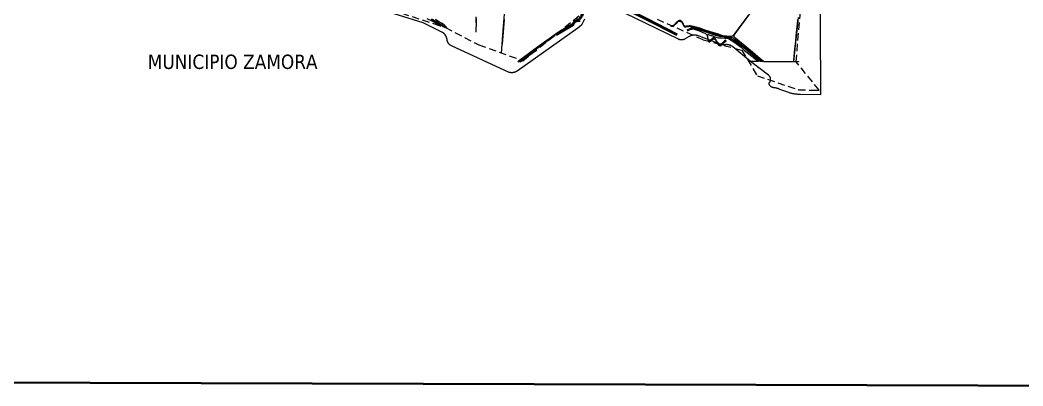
# Model space of a CAD drawing. Header units: metres. Extents: x 2 to 659295185, y -28 to 1124222152.
# Drawn here: x 655167 to 662159, y 1118372 to 1120925 of the extents above; entities that cross this region are included whole.
import ezdxf

# ---------------------------------------------------------------- set-up
doc = ezdxf.new("R2010")
doc.units = ezdxf.units.M
doc.header["$MEASUREMENT"] = 0
doc.linetypes.add('HIDDEN', pattern=[0.375, 0.25, -0.125])
for name, color, linetype in [('División Parroquial', 130, 'CONTINUOUS'), ('MANZANA', 30, 'CONTINUOUS'), ('MARCO LEYENDA', 7, 'CONTINUOUS'), ('Rio Aragua', 174, 'CONTINUOUS'), ('TEXTOS', 7, 'CONTINUOUS')]:
    doc.layers.add(name, color=color, linetype=linetype)
doc.layers.add('Limite Municipio', color=1, linetype='HIDDEN', lineweight=30)
doc.styles.get("Standard").update_dxf_attribs({"font": 'tahoma.ttf'})

msp = doc.modelspace()

# ---------------------------------------------------------------- linework, layer by layer
at = {"layer": 'División Parroquial', "color": 1, "flags": 128}
for points in [[(660744.1507, 1121375.8717), (660747.4985, 1120403.1997), (660609.0673, 1120405.0193), (660604.029, 1120405.1293), (660599.1228, 1120405.3293), (660594.2247, 1120405.6092), (660589.3267, 1120405.9791), (660584.4452, 1120406.4291), (660579.5636, 1120406.9689), (660574.6986, 1120407.5888), (660569.8418, 1120408.2987), (660564.9932, 1120409.0885), (660560.1694, 1120409.9583), (660555.3538, 1120410.9181), (660550.5547, 1120411.9679), (660545.7804, 1120413.0977), (660541.0226, 1120414.3075), (660536.2894, 1120415.5972), (660531.5811, 1120416.9769), (660526.8892, 1120418.4266), (660464.6495, 1120441.152), (660460.0896, 1120443.0516), (660457.3932, 1120444.1014), (660454.6886, 1120445.1012), (660451.9592, 1120446.061), (660449.2133, 1120446.9608), (660446.451, 1120447.8206), (660443.6804, 1120448.6305), (660440.8933, 1120449.4003), (660438.0897, 1120450.1102), (660435.2778, 1120450.77), (660432.4578, 1120451.3899), (660429.6212, 1120451.9498), (660427.5515, 1120451.9398), (660426.0343, 1120451.9898), (660424.5253, 1120452.0898), (660423.0163, 1120452.2497), (660421.5155, 1120452.4597), (660420.023, 1120452.7196), (660418.5388, 1120453.0296), (660417.071, 1120453.3895), (660415.6115, 1120453.8094), (660414.1685, 1120454.2793), (660412.7502, 1120454.7892), (660411.3402, 1120455.3591), (660409.9549, 1120455.969), (660408.5943, 1120456.6288), (660407.2585, 1120457.3387), (660405.9391, 1120458.0985), (660404.661, 1120458.8984), (660403.3994, 1120459.7482), (660402.1708, 1120460.638), (660400.9751, 1120461.5678), (660399.8125, 1120462.5376), (660398.691, 1120463.5474), (660397.5943, 1120464.5972), (660396.5471, 1120465.687), (660395.5246, 1120466.8168), (660394.5516, 1120467.9665), (660393.6198, 1120469.1663), (660392.7293, 1120470.386), (660392.0944, 1120471.5558), (660391.5666, 1120472.7456), (660391.1213, 1120473.9553), (660390.7585, 1120475.2051), (660390.4864, 1120476.4748), (660390.2968, 1120477.7545), (660390.2061, 1120479.0543), (660390.1978, 1120480.344), (660390.2885, 1120481.6437), (660390.4617, 1120482.9235), (660390.7255, 1120484.1932), (660391.0801, 1120485.443), (660391.5254, 1120486.6627), (660392.0449, 1120487.8525), (660392.6551, 1120488.9923), (660393.3395, 1120490.102), (660394.0981, 1120491.1518), (660394.9227, 1120492.1416), (660395.9782, 1120493.9912), (660396.5554, 1120495.111), (660397.0831, 1120496.2508), (660397.5778, 1120497.4105), (660398.0231, 1120498.5803), (660398.4354, 1120499.7701), (660398.8065, 1120500.9798), (660399.1281, 1120502.1896), (660399.4167, 1120503.4193), (660399.6558, 1120504.6491), (660399.8537, 1120505.8888), (660400.0104, 1120507.1386), (660400.1176, 1120508.3883), (660400.1835, 1120509.648), (660400.2083, 1120510.9078), (660400.1835, 1120512.1675), (660400.1176, 1120513.4173), (660400.0104, 1120514.667), (660399.8619, 1120515.9168), (660399.664, 1120517.1665), (660399.4249, 1120518.3963), (660399.1446, 1120519.626), (660398.8147, 1120520.8358), (660398.4519, 1120522.0355), (660398.0396, 1120523.2253), (660397.5861, 1120524.405), (660397.0996, 1120525.5648), (660396.5719, 1120526.7046), (660395.9946, 1120527.8243), (660395.3927, 1120528.9241), (660394.7413, 1120530.0039), (660394.0569, 1120531.0537), (660393.3395, 1120532.0835), (660392.5809, 1120533.0933), (660391.7893, 1120534.0731), (660390.9647, 1120535.0129), (660390.1071, 1120535.9427), (660389.2166, 1120536.8325), (660388.3013, 1120537.6823), (660387.353, 1120538.5122), (660386.3717, 1120539.302), (660385.374, 1120540.0619), (660384.3433, 1120540.7817), (660260.2351, 1120636.3223), (660137.809, 1120736.8818), (660136.6876, 1120737.7816), (660135.7063, 1120738.5415), (660134.7168, 1120739.2813), (660133.7108, 1120740.0012), (660132.6966, 1120740.711), (660131.6659, 1120741.3909), (660130.6269, 1120742.0607), (660129.5714, 1120742.7106), (660128.5077, 1120743.3505), (660127.4357, 1120743.9604), (660126.3555, 1120744.5602), (660125.2588, 1120745.1301), (660124.1539, 1120745.69), (660123.0407, 1120746.2299), (660121.911, 1120746.7398), (660120.7813, 1120747.2397), (660119.6434, 1120747.7196), (660118.489, 1120748.1795), (660117.3346, 1120748.6194), (660116.1719, 1120749.0293), (660114.9928, 1120749.4292), (660113.8219, 1120749.8092), (660112.6344, 1120750.1691), (660111.4388, 1120750.499), (660110.2432, 1120750.819), (660109.0475, 1120751.1089), (660107.8354, 1120751.3788), (660106.6232, 1120751.6288), (660105.4111, 1120751.8587), (660104.1907, 1120752.0687), (660102.9703, 1120752.2587), (660101.7417, 1120752.4286), (660100.5131, 1120752.5686), (660099.2844, 1120752.6986), (660098.0476, 1120752.7986), (660096.8107, 1120752.8785), (660095.582, 1120752.9385), (660094.3452, 1120752.9785), (660093.1, 1120752.9885), (660091.8632, 1120752.9885), (660090.6263, 1120752.9585), (660089.3977, 1120752.9085), (660088.1608, 1120752.8385), (660086.9239, 1120752.7486), (660085.6953, 1120752.6286), (660084.4584, 1120752.4986), (660083.238, 1120752.3386), (660082.0094, 1120752.1687), (660080.789, 1120751.9687), (660078.8265, 1120751.6688), (660077.2185, 1120751.4888), (660075.6024, 1120751.3688), (660073.9779, 1120751.2989), (660072.3535, 1120751.2989), (660070.7373, 1120751.3389), (660069.1129, 1120751.4488), (660067.5049, 1120751.6088), (660065.897, 1120751.8188), (660064.2973, 1120752.0987), (660062.7059, 1120752.4286), (660061.1309, 1120752.8086), (660059.5642, 1120753.2485), (660058.0222, 1120753.7384), (660056.4967, 1120754.2883), (660054.9878, 1120754.8881), (660053.5035, 1120755.538), (660052.0357, 1120756.2379), (660050.601, 1120756.9977), (659938.2348, 1120798.8992), (659889.6009, 1120815.6558), (659888.0259, 1120816.1757), (659886.921, 1120816.5156), (659885.8078, 1120816.8355), (659884.6946, 1120817.1355), (659883.5731, 1120817.4154), (659882.4517, 1120817.6753), (659881.322, 1120817.9153), (659880.1923, 1120818.1453), (659879.0544, 1120818.3452), (659877.9165, 1120818.5252), (659876.7703, 1120818.6851), (659875.6241, 1120818.8251), (659874.478, 1120818.9551), (659873.3236, 1120819.0551), (659872.1774, 1120819.1351), (659871.023, 1120819.195), (659869.8685, 1120819.235), (659868.7141, 1120819.265), (659867.5597, 1120819.265), (659866.4053, 1120819.245), (659865.2509, 1120819.205), (659864.0965, 1120819.145), (659862.942, 1120819.0651), (659861.7959, 1120818.9651), (659860.6497, 1120818.8451), (659859.5035, 1120818.7051), (659858.3573, 1120818.5452), (659857.2194, 1120818.3752), (659856.0815, 1120818.1752), (659854.9436, 1120817.9553), (659853.8139, 1120817.7153), (659852.6925, 1120817.4554), (659851.571, 1120817.1755), (659850.4578, 1120816.8855), (659849.3446, 1120816.5656), (659848.2397, 1120816.2256), (659847.143, 1120815.8757), (659846.0545, 1120815.4958), (659844.9661, 1120815.1059), (659843.8859, 1120814.696), (659842.8139, 1120814.266), (659841.7502, 1120813.8161), (659840.6948, 1120813.3462), (659839.6475, 1120812.8563), (659838.6168, 1120812.3564), (659837.5861, 1120811.8265), (659836.5636, 1120811.2866), (659835.5493, 1120810.7268), (659834.5516, 1120810.1569), (659833.5621, 1120809.557), (659832.5808, 1120808.9471), (659799.0367, 1120790.5109), (659797.7174, 1120789.821), (659796.4063, 1120789.1811), (659795.0787, 1120788.6013), (659793.7264, 1120788.0614), (659792.3576, 1120787.5715), (659790.9723, 1120787.1316), (659789.5705, 1120786.7316), (659788.1605, 1120786.3917), (659786.7339, 1120786.0918), (659785.3074, 1120785.8418), (659783.8644, 1120785.6519), (659782.4131, 1120785.5019), (659780.9701, 1120785.4119), (659779.5106, 1120785.3619), (659778.0593, 1120785.3719), (659776.608, 1120785.4319), (659775.1568, 1120785.5419), (659773.7138, 1120785.7019), (659772.2707, 1120785.9018), (659770.8442, 1120786.1618), (659769.4259, 1120786.4717), (659768.0159, 1120786.8316), (659766.6141, 1120787.2415), (659765.237, 1120787.6915), (659763.8765, 1120788.2013), (659762.5241, 1120788.7512), (659761.2048, 1120789.3511), (659759.902, 1120789.991), (659758.6156, 1120790.6808), (659757.3622, 1120791.4107), (659756.1336, 1120792.1905), (659754.9297, 1120793.0104), (659753.7588, 1120793.8702), (659387.4702, 1120971.0841)], [(659102.4855, 1120930.1125), (659081.3762, 1120887.6511), (659056.4407, 1120867.4252), (658632.8682, 1120568.956), (658631.8292, 1120568.2461), (658630.8727, 1120567.6062), (658629.908, 1120566.9964), (658628.9349, 1120566.3965), (658627.9537, 1120565.8166), (658626.9559, 1120565.2467), (658625.95, 1120564.6968), (658624.9357, 1120564.1669), (658623.9132, 1120563.6571), (658622.8825, 1120563.1672), (658621.8435, 1120562.6873), (658620.7881, 1120562.2273), (658619.7326, 1120561.7974), (658618.6689, 1120561.3675), (658617.5969, 1120560.9676), (658616.525, 1120560.5877), (658615.4365, 1120560.2278), (658614.348, 1120559.8778), (658613.2514, 1120559.5479), (658612.1464, 1120559.248), (658611.0415, 1120558.958), (658609.9283, 1120558.6881), (658608.8151, 1120558.4381), (658607.6937, 1120558.2082), (658606.564, 1120557.9982), (658605.4343, 1120557.8082), (658604.3046, 1120557.6383), (658603.1749, 1120557.4883), (658602.037, 1120557.3583), (658600.8991, 1120557.2484), (658599.7529, 1120557.1584), (658598.615, 1120557.0884), (658597.4688, 1120557.0284), (658596.3309, 1120556.9984), (658595.1847, 1120556.9884), (658594.0385, 1120556.9984), (658592.8924, 1120557.0284), (658591.7544, 1120557.0784), (658590.6083, 1120557.1484), (658589.4703, 1120557.2284), (658588.3324, 1120557.3383), (658587.1945, 1120557.4683), (658586.0566, 1120557.6183), (658584.9269, 1120557.7882), (658583.7972, 1120557.9682), (658582.6758, 1120558.1782), (658581.5543, 1120558.4081), (658580.4329, 1120558.6581), (658579.3197, 1120558.918), (658578.2148, 1120559.208), (658174.2756, 1120744.7602), (658172.1152, 1120745.88), (658170.5072, 1120746.7998), (658168.9323, 1120747.7696), (658167.3903, 1120748.7994), (658165.8896, 1120749.8891), (658164.4218, 1120751.0189), (658162.9953, 1120752.1987), (658161.6182, 1120753.4384), (658160.2824, 1120754.7182), (658158.9878, 1120756.0379), (658157.7427, 1120757.4076), (658156.5388, 1120758.8273), (658155.3926, 1120760.277), (658154.2959, 1120761.7767), (658153.2569, 1120763.3064), (658152.2674, 1120764.8661), (658151.3356, 1120766.4658), (658150.4533, 1120768.0954), (658149.637, 1120769.7651), (658148.8784, 1120771.4448), (658148.1775, 1120773.1644), (658147.5343, 1120774.9041), (658146.9489, 1120776.6637), (658146.4294, 1120778.4333), (658145.9758, 1120780.233), (658145.58, 1120782.0426), (658145.2502, 1120783.8622), (658144.9863, 1120785.7019), (658144.7802, 1120787.5415), (658144.6483, 1120789.3811), (658139.0246, 1120808.8971), (658137.9526, 1120810.9667), (658137.293, 1120812.1565), (658136.6168, 1120813.3462), (658135.9242, 1120814.516), (658135.2068, 1120815.6758), (658134.4646, 1120816.8155), (658133.706, 1120817.9553), (658132.9309, 1120819.0751), (658132.1311, 1120820.1748), (658131.3147, 1120821.2746), (658130.4819, 1120822.3444), (658129.6243, 1120823.4142), (658128.7503, 1120824.454), (658127.8597, 1120825.4938), (658126.9527, 1120826.5036), (658126.0291, 1120827.5133), (658125.0809, 1120828.4931), (658124.1244, 1120829.4629), (658123.1431, 1120830.4128), (658122.1536, 1120831.3426), (658121.1394, 1120832.2624), (658120.1169, 1120833.1622), (658119.0779, 1120834.042), (658118.0224, 1120834.9018), (658116.9505, 1120835.7417), (658115.862, 1120836.5715), (658114.7653, 1120837.3713), (658113.6521, 1120838.1612), (657976.9938, 1120904.7076), (657775.8941, 1120968.3047)]]:
    msp.add_lwpolyline(points, dxfattribs=at)
at = {"layer": 'Limite Municipio', "color": 4, "linetype": 'HIDDEN', "lineweight": -3, "ltscale": 200}
for points in [[(659608.5989, 1120930.5978), (659929.354, 1120787.5969), (660199.1663, 1120713.9319), (660307.5909, 1120534.9084), (660593.4001, 1120438.8579), (660695.8877, 1120434.7887), (660738.838, 1120435.952), (660738.838, 1120435.952), (660738.838, 1120435.952), (660578.0048, 1120632.9916), (660665.8177, 1121655.962)], [(657757.634, 1120995.3682), (658133.0216, 1120872.1497), (658366.3295, 1120751.3043), (658673.1244, 1120640.8468), (659063.5156, 1120953.1632)]]:
    msp.add_lwpolyline(points, dxfattribs=at)
at = {"layer": 'MANZANA', "lineweight": -2}
for p, q in [((658543.7883, 1120993.705), (658536.062, 1120882.1877)), ((660240.882, 1120954.7329), (660198.8365, 1120897.6945)), ((660204.0891, 1120898.9343), (660254.4052, 1120968.84)), ((658004.0153, 1120935.7868), (658038.1696, 1120919.0202)), ((658061.1013, 1120912.9214), (658033.4118, 1120927.9584)), ((658034.7146, 1120932.1675), (658069.8584, 1120914.4011)), ((658038.1696, 1120919.0202), (658060.4664, 1120906.8427)), ((658060.4664, 1120906.8427), (658069.4709, 1120902.7835)), ((658079.4401, 1120903.2734), (658061.1013, 1120912.9214)), ((658073.4371, 1120922.2695), (658062.8907, 1120927.8684)), ((658069.4709, 1120902.7835), (658082.2107, 1120895.545)), ((658069.8584, 1120914.4011), (658096.9955, 1120898.7043)), ((658085.6327, 1120915.021), (658073.4371, 1120922.2695)), ((658102.9572, 1120888.8863), (658079.4401, 1120903.2734)), ((658082.2107, 1120895.545), (658092.5427, 1120888.7363)), ((658105.9587, 1120903.0634), (658085.6327, 1120915.021)), ((658092.5427, 1120888.7363), (658101.1184, 1120882.5776)), ((658096.9955, 1120898.7043), (658108.5314, 1120891.4558)), ((658113.9489, 1120880.528), (658102.9572, 1120888.8863)), ((658117.2803, 1120895.6949), (658105.9587, 1120903.0634)), ((658108.5314, 1120891.4558), (658119.853, 1120883.2175)), ((658123.4399, 1120891.3058), (658117.2803, 1120895.6949)), ((658119.853, 1120883.2175), (658127.67, 1120875.729)), ((658129.2697, 1120886.3468), (658123.4399, 1120891.3058)), ((658135.5448, 1120880.0781), (658129.2697, 1120886.3468)), ((658345.8633, 1120947.4744), (658344.412, 1120904.7831)), ((658347.9907, 1120839.2064), (658348.8483, 1120917.1905)), ((658348.8483, 1120917.1905), (658349.978, 1120934.557)), ((658530.9248, 1120756.6332), (658544.1841, 1120928.8982)), ((658536.062, 1120882.1877), (658531.0815, 1120819.6704)), ((659704.663, 1120884.3072), (659701.9254, 1120884.9571)), ((659704.3497, 1120881.3178), (659708.7365, 1120880.8879)), ((659708.9426, 1120883.7674), (659704.663, 1120884.3072)), ((659708.7365, 1120880.8879), (659713.4448, 1120880.808)), ((659713.5438, 1120883.7873), (659708.9426, 1120883.7674)), ((659713.4448, 1120880.808), (659716.9493, 1120881.7078)), ((659715.9516, 1120884.2473), (659713.5438, 1120883.7873)), ((659718.7964, 1120885.1371), (659715.9516, 1120884.2473)), ((659716.9493, 1120881.7078), (659721.2207, 1120883.0475)), ((659720.3301, 1120885.9169), (659718.7964, 1120885.1371)), ((659724.585, 1120889.7061), (659720.3301, 1120885.9169)), ((659721.2207, 1120883.0475), (659724.5025, 1120884.8371)), ((659724.5025, 1120884.8371), (659734.8593, 1120895.385)), ((659731.7918, 1120896.3648), (659724.585, 1120889.7061)), ((659743.3443, 1120909.0322), (659731.7918, 1120896.3648)), ((659734.8593, 1120895.385), (659747.8465, 1120908.2724)), ((659747.5002, 1120912.4815), (659743.3443, 1120909.0322)), ((659753.6186, 1120916.7106), (659747.5002, 1120912.4815)), ((659747.8465, 1120908.2724), (659754.5091, 1120913.5013)), ((659756.6778, 1120918.4903), (659753.6186, 1120916.7106)), ((659754.5091, 1120913.5013), (659758.7722, 1120915.6209)), ((659758.7557, 1120919.5001), (659756.6778, 1120918.4903)), ((659762.1448, 1120920.5099), (659758.7557, 1120919.5001)), ((659758.7722, 1120915.6209), (659761.9469, 1120916.7406)), ((659761.9469, 1120916.7406), (659764.0248, 1120917.2005)), ((659765.3194, 1120921.1797), (659762.1448, 1120920.5099)), ((659764.0248, 1120917.2005), (659767.1995, 1120917.3205)), ((659768.9394, 1120920.8698), (659765.3194, 1120921.1797)), ((659767.1995, 1120917.3205), (659769.9454, 1120916.8906)), ((659771.1328, 1120920.5499), (659768.9394, 1120920.8698)), ((659769.9454, 1120916.8906), (659772.9056, 1120915.4709)), ((659773.219, 1120919.67), (659771.1328, 1120920.5499)), ((659772.9056, 1120915.4709), (659775.5443, 1120913.8212)), ((659775.8576, 1120918.2403), (659773.219, 1120919.67)), ((659775.5443, 1120913.8212), (659778.6282, 1120910.6219)), ((659779.2632, 1120914.941), (659775.8576, 1120918.2403)), ((659778.6282, 1120910.6219), (659782.1492, 1120906.4427)), ((659782.5697, 1120911.5317), (659779.2632, 1120914.941)), ((659782.1492, 1120906.4427), (659787.1297, 1120897.0646)), ((659788.078, 1120903.9232), (659782.5697, 1120911.5317)), ((659787.1297, 1120897.0646), (659792.2174, 1120886.2468)), ((659792.1679, 1120896.8647), (659788.078, 1120903.9232)), ((659796.1589, 1120887.4766), (659792.1679, 1120896.8647)), ((659792.2174, 1120886.2468), (659795.6312, 1120881.9477)), ((659795.6312, 1120881.9477), (659797.6184, 1120879.7382)), ((659797.371, 1120885.607), (659796.1589, 1120887.4766)), ((659798.6904, 1120883.7274), (659797.371, 1120885.607)), ((659799.9025, 1120882.4076), (659798.6904, 1120883.7274)), ((659801.5517, 1120880.9779), (659799.9025, 1120882.4076)), ((659802.7638, 1120880.3181), (659801.5517, 1120880.9779)), ((659804.4047, 1120879.8881), (659802.7638, 1120880.3181)), ((659810.5396, 1120880.688), (659806.8208, 1120879.8981)), ((659832.6632, 1120884.3272), (659810.5396, 1120880.688)), ((659819.5359, 1120878.8484), (659831.0388, 1120880.338)), ((659831.0388, 1120880.338), (659836.5141, 1120880.798)), ((659834.8566, 1120884.3372), (659832.6632, 1120884.3272)), ((659838.691, 1120883.9073), (659834.8566, 1120884.3372)), ((659836.5141, 1120880.798), (659838.9218, 1120880.588)), ((659862.9337, 1120878.5984), (659838.691, 1120883.9073)), ((659838.9218, 1120880.588), (659843.5313, 1120879.6182)), ((660198.8365, 1120897.6945), (660141.1073, 1120819.5704)), ((660183.829, 1120870.86), (660204.0891, 1120898.9343)), ((660587.4219, 1120922.2195), (660582.9114, 1120877.6286)), ((660586.3087, 1120926.5286), (660586.8694, 1120924.4291)), ((660586.8694, 1120924.4291), (660587.4219, 1120922.2195)), ((658127.67, 1120875.729), (658131.8589, 1120870.77)), ((658139.5111, 1120874.8992), (658135.5448, 1120880.0781)), ((658143.3784, 1120867.3907), (658139.5111, 1120874.8992)), ((658531.0815, 1120819.6704), (658521.3431, 1120693.5461)), ((658888.5635, 1120816.2911), (658815.8105, 1120764.7516)), ((658822.5968, 1120765.0115), (658898.9616, 1120819.1005)), ((658935.0948, 1120849.2344), (658888.5635, 1120816.2911)), ((659797.6184, 1120879.7382), (659799.5974, 1120878.1985)), ((659799.5974, 1120878.1985), (659801.1311, 1120877.4386)), ((659801.1311, 1120877.4386), (659802.335, 1120876.9987)), ((659802.335, 1120876.9987), (659804.2068, 1120876.7888)), ((659804.2068, 1120876.7888), (659810.0119, 1120877.2587)), ((659806.8208, 1120879.8981), (659804.4047, 1120879.8881)), ((659810.0119, 1120877.2587), (659819.5359, 1120878.8484)), ((659836.7037, 1120863.4415), (659816.691, 1120853.6135)), ((659819.5606, 1120848.8745), (659839.3506, 1120858.2525)), ((659843.152, 1120866.011), (659836.7037, 1120863.4415)), ((659839.3506, 1120858.2525), (659844.3888, 1120859.8222)), ((659847.3161, 1120867.1307), (659843.152, 1120866.011)), ((659843.5313, 1120879.6182), (659852.8573, 1120877.0087)), ((659844.3888, 1120859.8222), (659851.3896, 1120861.7318)), ((659852.3543, 1120867.8206), (659847.3161, 1120867.1307)), ((659851.3896, 1120861.7318), (659855.0012, 1120862.5217)), ((659857.4997, 1120867.7306), (659852.3543, 1120867.8206)), ((659852.8573, 1120877.0087), (659869.9674, 1120873.9793)), ((659855.0012, 1120862.5217), (659856.9802, 1120862.6417)), ((659856.9802, 1120862.6417), (659861.4742, 1120862.4417)), ((659861.5567, 1120867.3107), (659857.4997, 1120867.7306)), ((659861.4742, 1120862.4417), (659864.1046, 1120862.1218)), ((659865.8363, 1120866.5509), (659861.5567, 1120867.3107)), ((659881.2478, 1120875.0291), (659862.9337, 1120878.5984)), ((659864.1046, 1120862.1218), (659867.8318, 1120861.032)), ((659878.3452, 1120863.0716), (659865.8363, 1120866.5509)), ((659867.8318, 1120861.032), (659872.9937, 1120859.4023)), ((659869.9674, 1120873.9793), (659882.1466, 1120871.1599)), ((659872.9937, 1120859.4023), (659909.2094, 1120846.285)), ((659901.2769, 1120856.5429), (659878.3452, 1120863.0716)), ((659906.043, 1120868.1705), (659881.2478, 1120875.0291)), ((659882.1466, 1120871.1599), (659900.6832, 1120866.051)), ((659900.6832, 1120866.051), (659907.1562, 1120864.3113)), ((659928.9335, 1120847.0448), (659901.2769, 1120856.5429)), ((659937.3277, 1120857.2527), (659906.043, 1120868.1705)), ((659907.1562, 1120864.3113), (659963.4671, 1120843.6555)), ((659909.2094, 1120846.285), (659928.315, 1120838.5166)), ((659928.315, 1120838.5166), (659942.5886, 1120832.2778)), ((659997.2008, 1120824.2295), (659928.9335, 1120847.0448)), ((659981.1132, 1120842.9657), (659937.3277, 1120857.2527)), ((659942.5886, 1120832.2778), (659945.1118, 1120831.1881)), ((659945.1118, 1120831.1881), (659946.9836, 1120829.8683)), ((659946.9836, 1120829.8683), (659951.8239, 1120826.349)), ((659951.8239, 1120826.349), (659953.5803, 1120824.6994)), ((659953.5803, 1120824.6994), (659954.4626, 1120823.3796)), ((659954.4626, 1120823.3796), (659955.2377, 1120821.61)), ((659955.2377, 1120821.61), (659957.695, 1120812.2219)), ((659957.695, 1120812.2219), (659961.4963, 1120794.2056)), ((659959.4101, 1120820.5202), (659959.7317, 1120821.63)), ((659959.641, 1120818.3107), (659959.4101, 1120820.5202)), ((659968.0105, 1120783.9477), (659959.641, 1120818.3107)), ((659959.7317, 1120821.63), (659960.0615, 1120822.2999)), ((659960.0615, 1120822.2999), (659960.6058, 1120822.7398)), ((659960.6058, 1120822.7398), (659961.4798, 1120822.9697)), ((659961.4798, 1120822.9697), (659962.6837, 1120823.4096)), ((659962.6837, 1120823.4096), (659964.6545, 1120823.1997)), ((659963.4671, 1120843.6555), (659999.4684, 1120831.0981)), ((659964.6545, 1120823.1997), (659966.8479, 1120822.7698)), ((659966.8479, 1120822.7698), (659976.2894, 1120819.9303)), ((659976.2894, 1120819.9303), (659984.1889, 1120817.5408)), ((660035.7666, 1120825.1793), (659981.1132, 1120842.9657)), ((659984.1889, 1120817.5408), (659991.2143, 1120815.5812)), ((659991.2143, 1120815.5812), (660026.2262, 1120803.2337)), ((660019.1513, 1120816.921), (659997.2008, 1120824.2295)), ((659999.4684, 1120831.0981), (660044.5732, 1120816.1511)), ((660033.5238, 1120812.002), (660019.1513, 1120816.921)), ((660044.3918, 1120809.0726), (660033.5238, 1120812.002)), ((660053.6601, 1120819.4005), (660035.7666, 1120825.1793)), ((660044.5732, 1120816.1511), (660053.1324, 1120813.5316)), ((660053.1324, 1120813.5316), (660067.9419, 1120810.0624)), ((660068.1398, 1120815.4812), (660053.6601, 1120819.4005)), ((660078.1255, 1120812.9818), (660068.1398, 1120815.4812)), ((660085.8024, 1120811.3521), (660078.1255, 1120812.9818)), ((660093.1495, 1120810.9522), (660085.8024, 1120811.3521)), ((660113.5332, 1120809.9324), (660093.1495, 1120810.9522)), ((660131.9379, 1120811.3421), (660121.5317, 1120810.3023)), ((660134.2385, 1120812.012), (660131.9379, 1120811.3421)), ((660135.5496, 1120812.7918), (660134.2385, 1120812.012)), ((660137.0751, 1120814.3515), (660135.5496, 1120812.7918)), ((660141.1073, 1120819.5704), (660137.0751, 1120814.3515)), ((660145.6178, 1120814.8314), (660145.725, 1120816.491)), ((660145.7415, 1120813.0617), (660145.6178, 1120814.8314)), ((660145.725, 1120816.491), (660145.9394, 1120817.7108)), ((660146.1867, 1120810.8522), (660145.7415, 1120813.0617)), ((660145.9394, 1120817.7108), (660147.135, 1120819.8204)), ((660147.069, 1120808.5327), (660146.1867, 1120810.8522)), ((660147.135, 1120819.8204), (660183.829, 1120870.86)), ((660577.0651, 1120813.4517), (660573.173, 1120778.0489)), ((660582.9114, 1120877.6286), (660577.0651, 1120813.4517)), ((658815.8105, 1120764.7516), (658749.6211, 1120715.6916)), ((658785.6801, 1120738.4069), (658822.5968, 1120765.0115)), ((658830.1582, 1120765.8114), (658787.8818, 1120736.6473)), ((659961.4963, 1120794.2056), (659963.9618, 1120783.0479)), ((659963.9618, 1120783.0479), (659965.8501, 1120777.639)), ((659965.8501, 1120777.639), (659966.5098, 1120776.0893)), ((659966.5098, 1120776.0893), (659967.3921, 1120774.8795)), ((659967.3921, 1120774.8795), (659968.2744, 1120773.9997)), ((659968.6702, 1120783.0678), (659968.0105, 1120783.9477)), ((659968.2744, 1120773.9997), (659969.8164, 1120773.1199)), ((659969.6597, 1120782.078), (659968.6702, 1120783.0678)), ((659970.979, 1120781.6381), (659969.6597, 1120782.078)), ((659969.8164, 1120773.1199), (659971.1275, 1120772.68)), ((659972.0757, 1120781.4282), (659970.979, 1120781.6381)), ((659971.1275, 1120772.68), (659973.2137, 1120772.69)), ((659972.8426, 1120781.4282), (659972.0757, 1120781.4282)), ((659974.1537, 1120781.7681), (659972.8426, 1120781.4282)), ((659973.2137, 1120772.69), (659975.1844, 1120772.8099)), ((659977.4355, 1120783.5477), (659974.1537, 1120781.7681)), ((659975.1844, 1120772.8099), (659976.3883, 1120773.0399)), ((659976.3883, 1120773.0399), (659978.3591, 1120774.0397)), ((659983.1169, 1120787.447), (659977.4355, 1120783.5477)), ((659978.3591, 1120774.0397), (659981.9625, 1120776.4892)), ((659981.9625, 1120776.4892), (659983.2736, 1120777.609)), ((659993.4902, 1120796.5651), (659983.1169, 1120787.447)), ((659983.2736, 1120777.609), (659989.3755, 1120784.8175)), ((659989.3755, 1120784.8175), (659990.5794, 1120786.0472)), ((659990.5794, 1120786.0472), (659991.6679, 1120786.9371)), ((659991.6679, 1120786.9371), (659995.2713, 1120789.2766)), ((659995.8897, 1120798.1248), (659993.4902, 1120796.5651)), ((659995.2713, 1120789.2766), (659998.6603, 1120791.0562)), ((659997.9677, 1120799.1246), (659995.8897, 1120798.1248)), ((659999.2788, 1120799.6845), (659997.9677, 1120799.1246)), ((659998.6603, 1120791.0562), (660001.7278, 1120792.5059)), ((660000.8125, 1120800.0244), (659999.2788, 1120799.6845)), ((660002.6761, 1120799.8144), (660000.8125, 1120800.0244)), ((660001.7278, 1120792.5059), (660004.0284, 1120792.8559)), ((660005.7518, 1120799.3845), (660002.6761, 1120799.8144)), ((660004.0284, 1120792.8559), (660006.5434, 1120792.9758)), ((660008.275, 1120798.6247), (660005.7518, 1120799.3845)), ((660006.5434, 1120792.9758), (660007.8627, 1120792.6459)), ((660007.8627, 1120792.6459), (660009.5119, 1120791.7661)), ((660010.3612, 1120797.6349), (660008.275, 1120798.6247)), ((660009.5119, 1120791.7661), (660011.7053, 1120790.5663)), ((660012.3402, 1120796.0952), (660010.3612, 1120797.6349)), ((660011.7053, 1120790.5663), (660014.3439, 1120788.6967)), ((660013.8822, 1120794.7755), (660012.3402, 1120796.0952)), ((660015.754, 1120791.906), (660013.8822, 1120794.7755)), ((660014.3439, 1120788.6967), (660015.1108, 1120788.0368)), ((660015.1108, 1120788.0368), (660015.7787, 1120787.047)), ((660018.2937, 1120788.3768), (660015.754, 1120791.906)), ((660015.7787, 1120787.047), (660018.5411, 1120782.188)), ((660023.1505, 1120778.9987), (660018.2937, 1120788.3768)), ((660018.5411, 1120782.188), (660031.4706, 1120757.4731)), ((660024.5853, 1120777.1291), (660023.1505, 1120778.9987)), ((660028.4443, 1120772.5), (660024.5853, 1120777.1291)), ((660026.2262, 1120803.2337), (660037.3086, 1120799.8544)), ((660031.1984, 1120768.8607), (660028.4443, 1120772.5)), ((660036.6077, 1120761.2523), (660031.1984, 1120768.8607)), ((660031.4706, 1120757.4731), (660034.9998, 1120751.5143)), ((660034.9998, 1120751.5143), (660035.9975, 1120750.6345)), ((660035.9975, 1120750.6345), (660037.6384, 1120749.5347)), ((660038.5867, 1120758.5028), (660036.6077, 1120761.2523)), ((660037.3086, 1120799.8544), (660040.5987, 1120799.6545)), ((660037.6384, 1120749.5347), (660039.6174, 1120748.4349)), ((660040.1287, 1120757.2931), (660038.5867, 1120758.5028)), ((660039.6174, 1120748.4349), (660042.3633, 1120747.2351)), ((660044.7464, 1120754.4337), (660040.1287, 1120757.2931)), ((660040.5987, 1120799.6545), (660047.6077, 1120799.4645)), ((660042.3633, 1120747.2351), (660044.2269, 1120746.6853)), ((660044.2269, 1120746.6853), (660048.0694, 1120745.7155)), ((660050.5349, 1120807.7728), (660044.3918, 1120809.0726)), ((660046.3955, 1120753.4439), (660044.7464, 1120754.4337)), ((660047.4922, 1120752.894), (660046.3955, 1120753.4439)), ((660048.4735, 1120752.794), (660047.4922, 1120752.894)), ((660047.6077, 1120799.4645), (660080.5993, 1120798.0648)), ((660048.0694, 1120745.7155), (660049.933, 1120745.8354)), ((660049.6856, 1120752.904), (660048.4735, 1120752.794)), ((660050.8895, 1120753.2439), (660049.6856, 1120752.904)), ((660049.933, 1120745.8354), (660053.4375, 1120746.2853)), ((660062.9202, 1120806.2731), (660050.5349, 1120807.7728)), ((660052.7448, 1120754.1337), (660050.8895, 1120753.2439)), ((660055.0372, 1120755.9134), (660052.7448, 1120754.1337)), ((660053.4375, 1120746.2853), (660054.9712, 1120746.9552)), ((660054.9712, 1120746.9552), (660058.5746, 1120749.6347)), ((660057.3295, 1120758.5828), (660055.0372, 1120755.9134)), ((660075.322, 1120777.6889), (660057.3295, 1120758.5828)), ((660058.5746, 1120749.6347), (660076.7897, 1120767.9609)), ((660091.4261, 1120803.7536), (660062.9202, 1120806.2731)), ((660067.9419, 1120810.0624), (660077.3752, 1120808.3327)), ((660076.4186, 1120778.4688), (660075.322, 1120777.6889)), ((660086.2477, 1120785.2574), (660076.4186, 1120778.4688)), ((660076.7897, 1120767.9609), (660090.3294, 1120779.9685)), ((660077.3752, 1120808.3327), (660092.6217, 1120806.3031)), ((660080.5993, 1120798.0648), (660091.5663, 1120797.4449)), ((660090.3294, 1120779.9685), (660086.2477, 1120785.2574)), ((660100.0842, 1120802.7938), (660091.4261, 1120803.7536)), ((660091.5663, 1120797.4449), (660104.1742, 1120795.4053)), ((660092.6217, 1120806.3031), (660112.3458, 1120805.1733)), ((660106.9942, 1120801.2741), (660100.0842, 1120802.7938)), ((660104.1742, 1120795.4053), (660107.1344, 1120794.6455)), ((660110.3998, 1120799.9644), (660106.9942, 1120801.2741)), ((660107.1344, 1120794.6455), (660109.1134, 1120793.5457)), ((660109.1134, 1120793.5457), (660112.7416, 1120791.2362)), ((660114.7948, 1120798.2148), (660110.3998, 1120799.9644)), ((660112.3458, 1120805.1733), (660125.2835, 1120804.6734)), ((660112.7416, 1120791.2362), (660142.9626, 1120772.46)), ((660121.5317, 1120810.3023), (660113.5332, 1120809.9324)), ((660124.2363, 1120793.1658), (660114.7948, 1120798.2148)), ((660146.2197, 1120778.9987), (660124.2363, 1120793.1658)), ((660125.2835, 1120804.6734), (660127.5841, 1120804.1336)), ((660127.5841, 1120804.1336), (660132.746, 1120802.4939)), ((660132.746, 1120802.4939), (660138.3449, 1120799.7545)), ((660138.3449, 1120799.7545), (660145.9311, 1120794.5955)), ((660142.9626, 1120772.46), (660170.2234, 1120753.8938)), ((660145.9311, 1120794.5955), (660161.6559, 1120782.498)), ((660180.9595, 1120753.9438), (660146.2197, 1120778.9987)), ((660148.9491, 1120804.7834), (660147.069, 1120808.5327)), ((660151.8186, 1120800.8142), (660148.9491, 1120804.7834)), ((660155.5623, 1120797.075), (660151.8186, 1120800.8142)), ((660170.8501, 1120784.3076), (660155.5623, 1120797.075)), ((660161.6559, 1120782.498), (660181.8912, 1120766.2213)), ((660170.2234, 1120753.8938), (660186.6079, 1120741.3563)), ((660273.6922, 1120700.2747), (660170.8501, 1120784.3076)), ((660198.5478, 1120741.2963), (660180.9595, 1120753.9438)), ((660181.8912, 1120766.2213), (660216.1033, 1120737.947)), ((660186.6079, 1120741.3563), (660195.2907, 1120734.6477)), ((660271.136, 1120683.0082), (660198.5478, 1120741.2963)), ((660573.173, 1120778.0489), (660567.6071, 1120723.0501)), ((658729.4435, 1120693.4761), (658647.2984, 1120633.8282)), ((658713.1332, 1120689.6469), (658652.2954, 1120644.806)), ((658652.8891, 1120633.4083), (658713.7352, 1120677.1494)), ((658655.9153, 1120643.3763), (658694.5801, 1120672.0904)), ((658694.5801, 1120672.0904), (658754.4366, 1120715.7116)), ((658749.6211, 1120715.6916), (658713.1332, 1120689.6469)), ((658713.7352, 1120677.1494), (658768.5783, 1120714.8817)), ((658787.8818, 1120736.6473), (658729.4435, 1120693.4761)), ((658754.4366, 1120715.7116), (658785.6801, 1120738.4069)), ((660195.2907, 1120734.6477), (660218.511, 1120712.7422)), ((660216.1033, 1120737.947), (660278.9036, 1120687.4673)), ((660218.511, 1120712.7422), (660236.7756, 1120697.8952)), ((660236.7756, 1120697.8952), (660301.3323, 1120646.4257)), ((660326.3667, 1120634.698), (660271.136, 1120683.0082)), ((660311.5324, 1120668.4812), (660273.6922, 1120700.2747)), ((660278.9036, 1120687.4673), (660343.5758, 1120634.5581)), ((660567.6071, 1120723.0501), (660559.7406, 1120645.8158)), ((658652.2954, 1120644.806), (658638.7557, 1120633.7882)), ((658642.3756, 1120633.0384), (658655.9153, 1120643.3763)), ((658647.2984, 1120633.8282), (658642.3756, 1120633.0384)), ((660311.6808, 1120634.748), (660244.3947, 1120634.888)), ((660301.3323, 1120646.4257), (660312.2168, 1120637.5175)), ((660351.5742, 1120635.4779), (660311.5324, 1120668.4812)), ((660312.3405, 1120634.968), (660311.6808, 1120634.748)), ((660312.2168, 1120637.5175), (660312.5466, 1120637.0776)), ((660312.7775, 1120635.4179), (660312.3405, 1120634.968)), ((660312.5466, 1120637.0776), (660312.7693, 1120636.4077)), ((660312.7693, 1120636.4077), (660312.7775, 1120635.9678)), ((660312.7775, 1120635.9678), (660312.7775, 1120635.4179)), ((660343.5758, 1120634.5581), (660326.3667, 1120634.698)), ((660353.6604, 1120634.2681), (660351.5742, 1120635.4779)), ((660355.7466, 1120633.6183), (660353.6604, 1120634.2681)), ((660359.1439, 1120633.1884), (660355.7466, 1120633.6183)), ((660394.098, 1120633.3483), (660359.1439, 1120633.1884)), ((660555.6259, 1120633.2983), (660394.098, 1120633.3483)), ((660556.8298, 1120633.9682), (660555.6259, 1120633.2983)), ((660557.5966, 1120634.6381), (660556.8298, 1120633.9682)), ((660558.2481, 1120635.8578), (660557.5966, 1120634.6381)), ((660558.6769, 1120637.8474), (660558.2481, 1120635.8578)), ((660559.7406, 1120645.8158), (660558.6769, 1120637.8474))]:
    msp.add_line(p, q, dxfattribs=at)
at = {"layer": 'MANZANA', "linetype": 'Continuous', "lineweight": -2}
for p, q in [((660586.6468, 1120875.9889), (660593.3589, 1120941.9355)), ((660579.6213, 1120805.9432), (660586.6468, 1120875.9889)), ((660571.0291, 1120718.0911), (660574.3852, 1120751.9442)), ((660574.3852, 1120751.9442), (660579.6213, 1120805.9432)), ((660564.5314, 1120651.5846), (660567.2608, 1120679.029)), ((660567.2608, 1120679.029), (660571.0291, 1120718.0911)), ((660562.8575, 1120634.988), (660562.9564, 1120637.0976)), ((660563.0801, 1120634.2181), (660562.8575, 1120634.988)), ((660562.9564, 1120637.0976), (660564.5314, 1120651.5846)), ((660563.2945, 1120633.7782), (660563.0801, 1120634.2181)), ((660563.847, 1120633.4483), (660563.2945, 1120633.7782)), ((660564.8365, 1120633.1184), (660563.847, 1120633.4483)), ((660583.5711, 1120633.2084), (660564.8365, 1120633.1184)), ((660592.0148, 1120633.5783), (660583.5711, 1120633.2084)), ((660593.1033, 1120633.7982), (660592.0148, 1120633.5783)), ((660593.7629, 1120634.1382), (660593.1033, 1120633.7982)), ((660594.4143, 1120634.688), (660593.7629, 1120634.1382)), ((660594.9586, 1120635.3579), (660594.4143, 1120634.688))]:
    msp.add_line(p, q, dxfattribs=at)
at = {"layer": 'MANZANA', "lineweight": 40}
msp.add_lwpolyline([(659047.7935, 1120931.2513), (659060.4911, 1120928.0715), (659064.4949, 1120921.278), (659064.4949, 1120911.6883)], dxfattribs=at)
at = {"layer": 'MARCO LEYENDA', "lineweight": 40}
msp.add_lwpolyline([(662620.7408, 1129304.112), (645601.2759, 1129355.1019), (645598.2242, 1118423.2564), (662617.689, 1118372.2665)], close=True, dxfattribs=at)
at = {"layer": 'Rio Aragua', "lineweight": 40}
for points in [[(659067.1654, 1120932.7935), (659077.535, 1120948.9885), (659081.4668, 1120956.0626), (659091.3851, 1120980.6609), (659108.3129, 1121000.9556), (659130.2439, 1121006.6378), (659188.836, 1121010.8415), (659310.987, 1121019.6243), (659356.3249, 1121023.8055), (659472.645, 1120965.255), (659540.7233, 1120930.9874), (659749.0842, 1120824.3018)], [(659070.6379, 1120929.9087), (659081.2339, 1120946.7327), (659085.3812, 1120954.1945), (659095.1455, 1120978.4107), (659110.7459, 1120997.1141), (659130.9474, 1121002.3481), (659189.1458, 1121006.5236), (659311.3411, 1121015.3096), (659355.4868, 1121019.3808), (659470.6986, 1120961.3883), (659538.7636, 1120927.1274), (659747.1112, 1120820.4485)], [(658902.4406, 1120824.3018), (658981.1381, 1120872.1911), (659020.6397, 1120895.2417), (659030.4278, 1120913.0537), (659060.4911, 1120928.0715)], [(658904.691, 1120820.6037), (658983.3544, 1120868.4722), (659023.8565, 1120892.1067), (659033.571, 1120909.7848), (659062.4257, 1120924.1988)]]:
    msp.add_lwpolyline(points, dxfattribs=at)

# ---------------------------------------------------------------- texts
at = {"layer": 'TEXTOS', "linetype": 'Continuous', "insert": (656057.9177, 1120683.4426), "char_height": 100, "width": 1804.341104, "attachment_point": 1}
msp.add_mtext('MUNICIPIO ZAMORA', dxfattribs=at)

doc.saveas('drawing.dxf')
